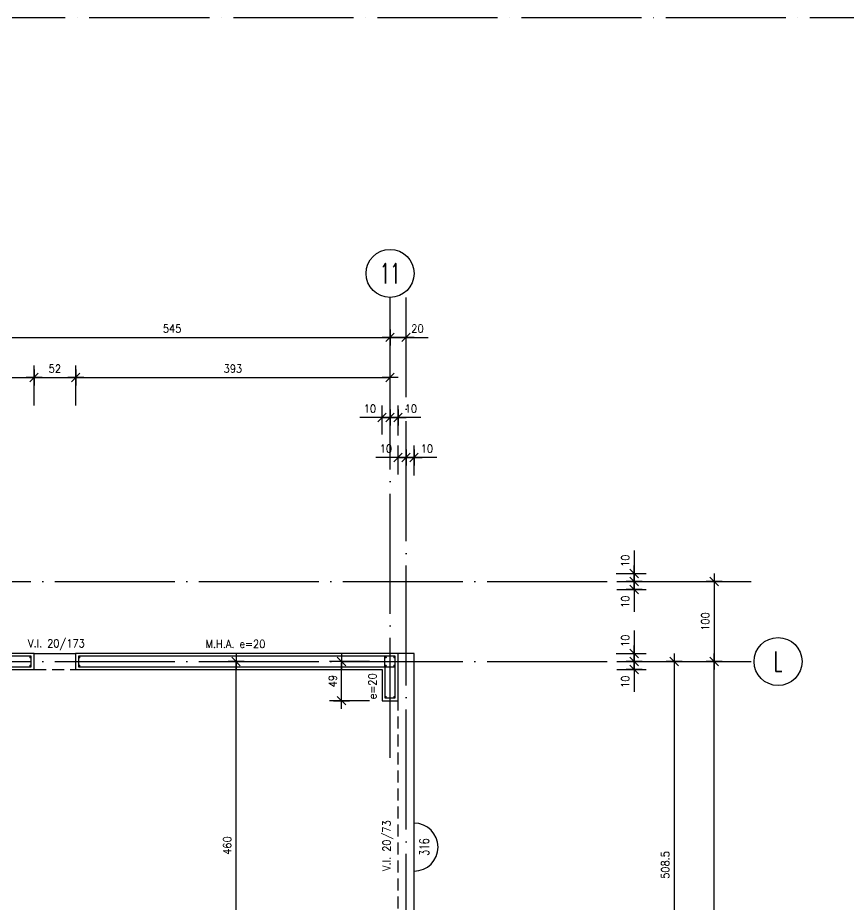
# Model space of a CAD drawing. Extents: x 2734 to 11344, y 4059 to 11529.
# Drawn here: x 6722 to 7760, y 6115 to 7223 of the extents above; entities that cross this region are included whole.
import ezdxf
from ezdxf.enums import TextEntityAlignment as Align

# ---------------------------------------------------------------- set-up
doc = ezdxf.new("R2010")
doc.units = 0
doc.header["$LTSCALE"] = 60
doc.header["$PDMODE"] = 1
doc.linetypes.add('EJES', pattern=[3, 2.5, -0.25, 0, -0.25])
doc.linetypes.add('HIDDEN', pattern=[0.375, 0.25, -0.125])
doc.layers.get('0').update_dxf_attribs({"linetype": 'CONTINUOUS'})
doc.layers.get('DEFPOINTS').update_dxf_attribs({"linetype": 'CONTINUOUS'})
for name, color, linetype in [('COTAS', 3, 'CONTINUOUS'), ('EJES', 1, 'EJES'), ('MALLA', 1, 'CONTINUOUS'), ('MUROS', 4, 'CONTINUOUS'), ('TEXTOS', 2, 'CONTINUOUS'), ('TITULO', 6, 'CONTINUOUS'), ('VIGAS', 2, 'CONTINUOUS')]:
    doc.layers.add(name, color=color, linetype=linetype)
doc.layers.add('CROP', color=8, linetype='EJES', plot=False)
doc.styles.add('COTAS', font='romans.shx', dxfattribs={"width": 0.9})
doc.styles.add('ROMANS', font='romans.shx', dxfattribs={"width": 0.9, "height": 10})
doc.dimstyles.new('50', dxfattribs={"dimtxt": 10, "dimasz": 1, "dimexe": 15, "dimexo": 0, "dimgap": 6, "dimtad": 1, "dimdec": 8, "dimdsep": 46, "dimtxsty": 'COTAS', "dimblk": '$COTA$', "dimcen": 0.09, "dimdle": 10, "dimclrd": 256, "dimclre": 256, "dimclrt": 2, "dimadec": 0, "dimazin": 0, "dimtfac": 1, "dimtdec": 8, "dimtmove": 0, "dimatfit": 2, "dimfxl": 35, "dimfxlon": 1, "dimtolj": 1, "dimarcsym": 0})

# ---------------------------------------------------------------- blocks, each defined once
blk = doc.blocks.new('*U7')
at = {"layer": 'CROP'}
blk.add_lwpolyline([(-1974.1, -166.6), (3297, -166.6), (3297, 2997.6), (-1974.1, 2997.6)], close=True, dxfattribs=at)
at = {"color": 2, "style": 'COTAS', "width": 0.9}
blk.add_attdef('ESCALA', (29.5, -27), '', height=12, dxfattribs=at)
at = {"layer": 'TITULO', "color": 7, "style": 'COTAS', "width": 0.9}
blk.add_attdef('TITULO', (25, 20), '', height=35, dxfattribs=at)
at = {"layer": 'TITULO', "color": 2, "style": 'COTAS', "width": 0.9}
blk.add_attdef('NV_LOSAS', text='', height=15, dxfattribs=at).set_placement((434.5, -56), align=Align.RIGHT)
blk.add_attdef('NIVEL', text='', height=15, dxfattribs=at).set_placement((522.8, -50), align=Align.MIDDLE)
blk.add_attdef('SIC', (602, -56), '', height=15, dxfattribs=at)
blk = doc.blocks.new('$EJE$')
at = {"color": 6}
blk.add_circle((0, 0), 30, dxfattribs=at)
at = {"color": 6, "style": 'COTAS', "width": 0.6}
blk.add_attdef('EJE', text='', height=25, dxfattribs=at).set_placement((0, 0), align=Align.MIDDLE)
blk = doc.blocks.new('$COTA$')
at = {"layer": 'COTAS'}
for p, q in [((10, 0), (-10, 0)), ((5.3, 5.3), (-5.3, -5.3)), ((0, -10), (0, 10))]:
    blk.add_line(p, q, dxfattribs=at)
blk = doc.blocks.new('*D17')
at = {"layer": 'COTAS', "lineweight": -2, "transparency": 16777216}
for p, q in [((7592.5, 6418.7), (7607.5, 6418.7)), ((7592.5, 5598.7), (7592.5, 6417.7)), ((7592.5, 5597.7), (7577.5, 5597.7))]:
    blk.add_line(p, q, dxfattribs=at)
at = {"layer": 'DEFPOINTS', "color": 0, "transparency": 16777216}
for p in [(7592.5, 6418.7), (7592.5, 6418.7), (7592.5, 5597.7)]:
    blk.add_point(p, dxfattribs=at)
at = {"layer": 'COTAS', "lineweight": -2, "transparency": 16777216}
for p, rotation in [((7592.5, 6418.7), 90), ((7592.5, 5597.7), 270)]:
    blk.add_blockref('$COTA$', p, dxfattribs=dict(at, rotation=rotation))
at = {"layer": 'COTAS', "color": 2, "transparency": 16777216, "insert": (7581.5, 6008.2), "char_height": 10, "attachment_point": 5, "rotation": 90, "style": 'COTAS'}
blk.add_mtext('\\A1;821', dxfattribs=at)
blk = doc.blocks.new('*D23')
at = {"layer": 'COTAS', "lineweight": -2, "transparency": 16777216}
for p, q in [((6642.5, 6823.7), (6642.5, 6838.7)), ((7187.5, 6823.7), (7187.5, 6838.7)), ((6643.5, 6823.7), (7186.5, 6823.7))]:
    blk.add_line(p, q, dxfattribs=at)
at = {"layer": 'DEFPOINTS', "color": 0, "transparency": 16777216}
for p in [(6642.5, 6823.7), (7187.5, 6823.7), (7187.5, 6823.7)]:
    blk.add_point(p, dxfattribs=at)
at = {"layer": 'COTAS', "lineweight": -2, "transparency": 16777216, "rotation": 180}
blk.add_blockref('$COTA$', (6642.5, 6823.7), dxfattribs=at)
at = {"layer": 'COTAS', "lineweight": -2, "transparency": 16777216}
blk.add_blockref('$COTA$', (7187.5, 6823.7), dxfattribs=at)
at = {"layer": 'COTAS', "color": 2, "transparency": 16777216, "insert": (6915, 6834.7), "char_height": 10, "attachment_point": 5, "style": 'COTAS'}
blk.add_mtext('\\A1;545', dxfattribs=at)
blk = doc.blocks.new('*D26')
at = {"layer": 'COTAS', "lineweight": -2, "transparency": 16777216}
for p, q in [((7187.5, 6788.7), (7187.5, 6838.7)), ((7207.5, 6788.7), (7207.5, 6838.7)), ((7188.5, 6823.7), (7206.5, 6823.7)), ((7207.5, 6823.7), (7235, 6823.7))]:
    blk.add_line(p, q, dxfattribs=at)
at = {"layer": 'DEFPOINTS', "color": 0, "transparency": 16777216}
for p in [(7207.5, 6823.7), (7187.5, 6753.1), (7207.5, 6753.1)]:
    blk.add_point(p, dxfattribs=at)
at = {"layer": 'COTAS', "lineweight": -2, "transparency": 16777216, "rotation": 180}
blk.add_blockref('$COTA$', (7187.5, 6823.7), dxfattribs=at)
at = {"layer": 'COTAS', "lineweight": -2, "transparency": 16777216}
blk.add_blockref('$COTA$', (7207.5, 6823.7), dxfattribs=at)
at = {"layer": 'COTAS', "color": 2, "transparency": 16777216, "insert": (7221.7, 6834.7), "char_height": 10, "attachment_point": 5, "style": 'COTAS'}
blk.add_mtext('\\A1;20', dxfattribs=at)
blk = doc.blocks.new('*D28')
at = {"layer": 'COTAS', "lineweight": -2, "transparency": 16777216}
for p, q in [((7557.5, 6518.7), (7607.5, 6518.7)), ((7592.5, 6517.7), (7592.5, 6419.7)), ((7557.5, 6418.7), (7607.5, 6418.7))]:
    blk.add_line(p, q, dxfattribs=at)
at = {"layer": 'DEFPOINTS', "color": 0, "transparency": 16777216}
for p in [(7528.7, 6518.7), (7528.7, 6418.7), (7592.5, 6418.7)]:
    blk.add_point(p, dxfattribs=at)
at = {"layer": 'COTAS', "lineweight": -2, "transparency": 16777216}
for p, rotation in [((7592.5, 6518.7), 90), ((7592.5, 6418.7), 270)]:
    blk.add_blockref('$COTA$', p, dxfattribs=dict(at, rotation=rotation))
at = {"layer": 'COTAS', "color": 2, "transparency": 16777216, "insert": (7581.5, 6468.7), "char_height": 10, "attachment_point": 5, "rotation": 90, "style": 'COTAS'}
blk.add_mtext('\\A1;100', dxfattribs=at)
blk = doc.blocks.new('*D68')
at = {"layer": 'COTAS', "lineweight": -2, "transparency": 16777216}
for p, q in [((6642.5, 6738.7), (6642.5, 6788.7)), ((6742.5, 6738.7), (6742.5, 6788.7)), ((6643.5, 6773.7), (6741.5, 6773.7))]:
    blk.add_line(p, q, dxfattribs=at)
at = {"layer": 'DEFPOINTS', "color": 0, "transparency": 16777216}
for p in [(6742.5, 6773.7), (6642.5, 6428.7), (6742.5, 6428.7)]:
    blk.add_point(p, dxfattribs=at)
at = {"layer": 'COTAS', "lineweight": -2, "transparency": 16777216, "rotation": 180}
blk.add_blockref('$COTA$', (6642.5, 6773.7), dxfattribs=at)
at = {"layer": 'COTAS', "lineweight": -2, "transparency": 16777216}
blk.add_blockref('$COTA$', (6742.5, 6773.7), dxfattribs=at)
at = {"layer": 'COTAS', "color": 2, "transparency": 16777216, "insert": (6692.5, 6784.7), "char_height": 10, "attachment_point": 5, "style": 'COTAS'}
blk.add_mtext('\\A1;100', dxfattribs=at)
blk = doc.blocks.new('*D69')
at = {"layer": 'COTAS', "lineweight": -2, "transparency": 16777216}
for p, q in [((6742.5, 6738.7), (6742.5, 6788.7)), ((6794.5, 6738.7), (6794.5, 6788.7)), ((6743.5, 6773.7), (6793.5, 6773.7))]:
    blk.add_line(p, q, dxfattribs=at)
at = {"layer": 'DEFPOINTS', "color": 0, "transparency": 16777216}
for p in [(6794.5, 6773.7), (6742.5, 6428.7), (6794.5, 6428.7)]:
    blk.add_point(p, dxfattribs=at)
at = {"layer": 'COTAS', "lineweight": -2, "transparency": 16777216, "rotation": 180}
blk.add_blockref('$COTA$', (6742.5, 6773.7), dxfattribs=at)
at = {"layer": 'COTAS', "lineweight": -2, "transparency": 16777216}
blk.add_blockref('$COTA$', (6794.5, 6773.7), dxfattribs=at)
at = {"layer": 'COTAS', "color": 2, "transparency": 16777216, "insert": (6768.5, 6784.7), "char_height": 10, "attachment_point": 5, "style": 'COTAS'}
blk.add_mtext('\\A1;52', dxfattribs=at)
blk = doc.blocks.new('*D70')
at = {"layer": 'COTAS', "lineweight": -2, "transparency": 16777216}
for p, q in [((6794.5, 6738.7), (6794.5, 6788.7)), ((7187.5, 6738.7), (7187.5, 6788.7)), ((6795.5, 6773.7), (7186.5, 6773.7))]:
    blk.add_line(p, q, dxfattribs=at)
at = {"layer": 'DEFPOINTS', "color": 0, "transparency": 16777216}
for p in [(7187.5, 6773.7), (6794.5, 6428.7), (7187.5, 6428.7)]:
    blk.add_point(p, dxfattribs=at)
at = {"layer": 'COTAS', "lineweight": -2, "transparency": 16777216, "rotation": 180}
blk.add_blockref('$COTA$', (6794.5, 6773.7), dxfattribs=at)
at = {"layer": 'COTAS', "lineweight": -2, "transparency": 16777216}
blk.add_blockref('$COTA$', (7187.5, 6773.7), dxfattribs=at)
at = {"layer": 'COTAS', "color": 2, "transparency": 16777216, "insert": (6991, 6784.7), "char_height": 10, "attachment_point": 5, "style": 'COTAS'}
blk.add_mtext('\\A1;393', dxfattribs=at)
blk = doc.blocks.new('*D78')
at = {"layer": 'COTAS', "lineweight": -2, "transparency": 16777216}
for p, q in [((7161.8, 6418.7), (7111.8, 6418.7)), ((7126.8, 6370.7), (7126.8, 6417.7)), ((7161.8, 6369.7), (7111.8, 6369.7))]:
    blk.add_line(p, q, dxfattribs=at)
at = {"layer": 'DEFPOINTS', "color": 0, "transparency": 16777216}
for p in [(7126.8, 6418.7), (7187.5, 6418.7), (7187.5, 6369.7)]:
    blk.add_point(p, dxfattribs=at)
at = {"layer": 'COTAS', "lineweight": -2, "transparency": 16777216}
for p, rotation in [((7126.8, 6418.7), 90), ((7126.8, 6369.7), 270)]:
    blk.add_blockref('$COTA$', p, dxfattribs=dict(at, rotation=rotation))
at = {"layer": 'COTAS', "color": 2, "transparency": 16777216, "insert": (7115.8, 6394.2), "char_height": 10, "attachment_point": 5, "rotation": 90, "style": 'COTAS'}
blk.add_mtext('\\A1;49', dxfattribs=at)
blk = doc.blocks.new('*D79')
at = {"layer": 'COTAS', "lineweight": -2, "transparency": 16777216}
for p, q in [((7507.5, 6418.7), (7557.5, 6418.7)), ((7542.5, 6417.7), (7542.5, 5911.2)), ((7507.5, 5910.2), (7557.5, 5910.2))]:
    blk.add_line(p, q, dxfattribs=at)
at = {"layer": 'DEFPOINTS', "color": 0, "transparency": 16777216}
for p in [(7347.5, 6418.7), (7347.5, 5910.2), (7542.5, 5910.2)]:
    blk.add_point(p, dxfattribs=at)
at = {"layer": 'COTAS', "lineweight": -2, "transparency": 16777216}
for p, rotation in [((7542.5, 6418.7), 90), ((7542.5, 5910.2), 270)]:
    blk.add_blockref('$COTA$', p, dxfattribs=dict(at, rotation=rotation))
at = {"layer": 'COTAS', "color": 2, "transparency": 16777216, "insert": (7531.5, 6164.5), "char_height": 10, "attachment_point": 5, "rotation": 90, "style": 'COTAS'}
blk.add_mtext('\\A1;508.5', dxfattribs=at)
blk = doc.blocks.new('*D87')
at = {"layer": 'COTAS', "lineweight": -2, "transparency": 16777216}
for p, q in [((7177.5, 6702.3), (7177.5, 6738.7)), ((7187.5, 6702.3), (7187.5, 6738.7)), ((7176.5, 6723.7), (7149.6, 6723.7)), ((7187.5, 6723.7), (7177.5, 6723.7)), ((7188.5, 6723.7), (7189.5, 6723.7))]:
    blk.add_line(p, q, dxfattribs=at)
at = {"layer": 'DEFPOINTS', "color": 0, "transparency": 16777216}
for p in [(7187.5, 6723.7), (7177.5, 6702.3), (7187.5, 6702.3)]:
    blk.add_point(p, dxfattribs=at)
at = {"layer": 'COTAS', "lineweight": -2, "transparency": 16777216}
blk.add_blockref('$COTA$', (7177.5, 6723.7), dxfattribs=at)
at = {"layer": 'COTAS', "lineweight": -2, "transparency": 16777216, "rotation": 180}
blk.add_blockref('$COTA$', (7187.5, 6723.7), dxfattribs=at)
at = {"layer": 'COTAS', "color": 2, "transparency": 16777216, "insert": (7162.2, 6734.7), "char_height": 10, "attachment_point": 5, "style": 'COTAS'}
blk.add_mtext('\\A1;10', dxfattribs=at)
blk = doc.blocks.new('*D88')
at = {"layer": 'COTAS', "lineweight": -2, "transparency": 16777216}
for p, q in [((7187.5, 6702.3), (7187.5, 6738.7)), ((7197.5, 6701.2), (7197.5, 6738.7)), ((7186.5, 6723.7), (7185.5, 6723.7)), ((7187.5, 6723.7), (7197.5, 6723.7)), ((7187.5, 6723.7), (7197.5, 6723.7)), ((7226, 6723.7), (7197.5, 6723.7)), ((7198.5, 6723.7), (7199.5, 6723.7))]:
    blk.add_line(p, q, dxfattribs=at)
at = {"layer": 'DEFPOINTS', "color": 0, "transparency": 16777216}
for p in [(7197.5, 6723.7), (7187.5, 6702.3), (7197.5, 6701.2)]:
    blk.add_point(p, dxfattribs=at)
at = {"layer": 'COTAS', "lineweight": -2, "transparency": 16777216}
blk.add_blockref('$COTA$', (7187.5, 6723.7), dxfattribs=at)
at = {"layer": 'COTAS', "lineweight": -2, "transparency": 16777216, "rotation": 180}
blk.add_blockref('$COTA$', (7197.5, 6723.7), dxfattribs=at)
at = {"layer": 'COTAS', "color": 2, "transparency": 16777216, "insert": (7213.4, 6734.7), "char_height": 10, "attachment_point": 5, "style": 'COTAS'}
blk.add_mtext('\\A1;10', dxfattribs=at)
blk = doc.blocks.new('*D89')
at = {"layer": 'COTAS', "lineweight": -2, "transparency": 16777216}
for p, q in [((7197.5, 6652.3), (7197.5, 6688.7)), ((7207.5, 6652.3), (7207.5, 6688.7)), ((7196.5, 6673.7), (7169.6, 6673.7)), ((7207.5, 6673.7), (7197.5, 6673.7)), ((7208.5, 6673.7), (7209.5, 6673.7))]:
    blk.add_line(p, q, dxfattribs=at)
at = {"layer": 'DEFPOINTS', "color": 0, "transparency": 16777216}
for p in [(7207.5, 6673.7), (7197.5, 6652.3), (7207.5, 6652.3)]:
    blk.add_point(p, dxfattribs=at)
at = {"layer": 'COTAS', "lineweight": -2, "transparency": 16777216}
blk.add_blockref('$COTA$', (7197.5, 6673.7), dxfattribs=at)
at = {"layer": 'COTAS', "lineweight": -2, "transparency": 16777216, "rotation": 180}
blk.add_blockref('$COTA$', (7207.5, 6673.7), dxfattribs=at)
at = {"layer": 'COTAS', "color": 2, "transparency": 16777216, "insert": (7182.2, 6684.7), "char_height": 10, "attachment_point": 5, "style": 'COTAS'}
blk.add_mtext('\\A1;10', dxfattribs=at)
blk = doc.blocks.new('*D90')
at = {"layer": 'COTAS', "lineweight": -2, "transparency": 16777216}
for p, q in [((7207.5, 6652.3), (7207.5, 6688.7)), ((7217.5, 6651.2), (7217.5, 6688.7)), ((7206.5, 6673.7), (7205.5, 6673.7)), ((7207.5, 6673.7), (7217.5, 6673.7)), ((7207.5, 6673.7), (7217.5, 6673.7)), ((7246, 6673.7), (7217.5, 6673.7)), ((7218.5, 6673.7), (7219.5, 6673.7))]:
    blk.add_line(p, q, dxfattribs=at)
at = {"layer": 'DEFPOINTS', "color": 0, "transparency": 16777216}
for p in [(7217.5, 6673.7), (7207.5, 6652.3), (7217.5, 6651.2)]:
    blk.add_point(p, dxfattribs=at)
at = {"layer": 'COTAS', "lineweight": -2, "transparency": 16777216}
blk.add_blockref('$COTA$', (7207.5, 6673.7), dxfattribs=at)
at = {"layer": 'COTAS', "lineweight": -2, "transparency": 16777216, "rotation": 180}
blk.add_blockref('$COTA$', (7217.5, 6673.7), dxfattribs=at)
at = {"layer": 'COTAS', "color": 2, "transparency": 16777216, "insert": (7233.4, 6684.7), "char_height": 10, "attachment_point": 5, "style": 'COTAS'}
blk.add_mtext('\\A1;10', dxfattribs=at)
blk = doc.blocks.new('*D128')
at = {"layer": 'COTAS', "lineweight": -2, "transparency": 16777216}
for p, q in [((7471, 6418.7), (7507.5, 6418.7)), ((7492.5, 6419.7), (7492.5, 6420.7)), ((7492.5, 6418.7), (7492.5, 6408.7)), ((7471, 6408.7), (7507.5, 6408.7)), ((7492.5, 6407.7), (7492.5, 6380.8))]:
    blk.add_line(p, q, dxfattribs=at)
at = {"layer": 'DEFPOINTS', "color": 0, "transparency": 16777216}
for p in [(7471, 6418.7), (7492.5, 6418.7), (7471, 6408.7)]:
    blk.add_point(p, dxfattribs=at)
at = {"layer": 'COTAS', "lineweight": -2, "transparency": 16777216}
for p, rotation in [((7492.5, 6418.7), 270), ((7492.5, 6408.7), 90)]:
    blk.add_blockref('$COTA$', p, dxfattribs=dict(at, rotation=rotation))
at = {"layer": 'COTAS', "color": 2, "transparency": 16777216, "insert": (7481.5, 6393.4), "char_height": 10, "attachment_point": 5, "rotation": 90, "style": 'COTAS'}
blk.add_mtext('\\A1;10', dxfattribs=at)
blk = doc.blocks.new('*D129')
at = {"layer": 'COTAS', "lineweight": -2, "transparency": 16777216}
for p, q in [((7492.5, 6457.3), (7492.5, 6428.7)), ((7469.9, 6428.7), (7507.5, 6428.7)), ((7492.5, 6429.7), (7492.5, 6430.7)), ((7492.5, 6418.7), (7492.5, 6428.7)), ((7492.5, 6418.7), (7492.5, 6428.7)), ((7471, 6418.7), (7507.5, 6418.7)), ((7492.5, 6417.7), (7492.5, 6416.7))]:
    blk.add_line(p, q, dxfattribs=at)
at = {"layer": 'DEFPOINTS', "color": 0, "transparency": 16777216}
for p in [(7469.9, 6428.7), (7492.5, 6428.7), (7471, 6418.7)]:
    blk.add_point(p, dxfattribs=at)
at = {"layer": 'COTAS', "lineweight": -2, "transparency": 16777216}
for p, rotation in [((7492.5, 6428.7), 270), ((7492.5, 6418.7), 90)]:
    blk.add_blockref('$COTA$', p, dxfattribs=dict(at, rotation=rotation))
at = {"layer": 'COTAS', "color": 2, "transparency": 16777216, "insert": (7481.5, 6444.6), "char_height": 10, "attachment_point": 5, "rotation": 90, "style": 'COTAS'}
blk.add_mtext('\\A1;10', dxfattribs=at)
blk = doc.blocks.new('*D186')
at = {"layer": 'COTAS', "lineweight": -2, "transparency": 16777216}
for p, q in [((6995, 6418.7), (7010, 6418.7)), ((6995, 5959.7), (6995, 6417.7)), ((6995, 5958.7), (6980, 5958.7))]:
    blk.add_line(p, q, dxfattribs=at)
at = {"layer": 'DEFPOINTS', "color": 0, "transparency": 16777216}
for p in [(6995, 6418.7), (6995, 6418.7), (6995, 5958.7)]:
    blk.add_point(p, dxfattribs=at)
at = {"layer": 'COTAS', "lineweight": -2, "transparency": 16777216}
for p, rotation in [((6995, 6418.7), 90), ((6995, 5958.7), 270)]:
    blk.add_blockref('$COTA$', p, dxfattribs=dict(at, rotation=rotation))
at = {"layer": 'COTAS', "color": 2, "transparency": 16777216, "insert": (6984, 6188.7), "char_height": 10, "attachment_point": 5, "rotation": 90, "style": 'COTAS'}
blk.add_mtext('\\A1;460', dxfattribs=at)
blk = doc.blocks.new('*D212')
at = {"layer": 'COTAS', "lineweight": -2, "transparency": 16777216}
for p, q in [((7471, 6518.7), (7507.5, 6518.7)), ((7492.5, 6519.7), (7492.5, 6520.7)), ((7492.5, 6518.7), (7492.5, 6508.7)), ((7471, 6508.7), (7507.5, 6508.7)), ((7492.5, 6507.7), (7492.5, 6480.8))]:
    blk.add_line(p, q, dxfattribs=at)
at = {"layer": 'DEFPOINTS', "color": 0, "transparency": 16777216}
for p in [(7471, 6518.7), (7492.5, 6518.7), (7471, 6508.7)]:
    blk.add_point(p, dxfattribs=at)
at = {"layer": 'COTAS', "lineweight": -2, "transparency": 16777216}
for p, rotation in [((7492.5, 6518.7), 270), ((7492.5, 6508.7), 90)]:
    blk.add_blockref('$COTA$', p, dxfattribs=dict(at, rotation=rotation))
at = {"layer": 'COTAS', "color": 2, "transparency": 16777216, "insert": (7481.5, 6493.4), "char_height": 10, "attachment_point": 5, "rotation": 90, "style": 'COTAS'}
blk.add_mtext('\\A1;10', dxfattribs=at)
blk = doc.blocks.new('*D213')
at = {"layer": 'COTAS', "lineweight": -2, "transparency": 16777216}
for p, q in [((7492.5, 6557.3), (7492.5, 6528.7)), ((7469.9, 6528.7), (7507.5, 6528.7)), ((7492.5, 6529.7), (7492.5, 6530.7)), ((7492.5, 6518.7), (7492.5, 6528.7)), ((7492.5, 6518.7), (7492.5, 6528.7)), ((7471, 6518.7), (7507.5, 6518.7)), ((7492.5, 6517.7), (7492.5, 6516.7))]:
    blk.add_line(p, q, dxfattribs=at)
at = {"layer": 'DEFPOINTS', "color": 0, "transparency": 16777216}
for p in [(7469.9, 6528.7), (7492.5, 6528.7), (7471, 6518.7)]:
    blk.add_point(p, dxfattribs=at)
at = {"layer": 'COTAS', "lineweight": -2, "transparency": 16777216}
for p, rotation in [((7492.5, 6528.7), 270), ((7492.5, 6518.7), 90)]:
    blk.add_blockref('$COTA$', p, dxfattribs=dict(at, rotation=rotation))
at = {"layer": 'COTAS', "color": 2, "transparency": 16777216, "insert": (7481.5, 6544.6), "char_height": 10, "attachment_point": 5, "rotation": 90, "style": 'COTAS'}
blk.add_mtext('\\A1;10', dxfattribs=at)
blk = doc.blocks.new('$VIGA$')
at = {"color": 2}
blk.add_arc((0, 0), 30, 180, 0, dxfattribs=at)
at = {"color": 3, "style": 'COTAS', "width": 0.7}
blk.add_attdef('NUMERO', text='', height=12, rotation=360, dxfattribs=at).set_placement((0.1, -12.8), align=Align.MIDDLE)

msp = doc.modelspace()

# ---------------------------------------------------------------- linework, layer by layer
at = {"layer": 'EJES'}
for points in [[(7187.45585631, 6298.35509055), (7187.45585631, 6873.70691493)], [(7207.45585631, 4407.70691493), (7207.45585631, 6873.70691493)], [(3346.45585631, 6518.70691493), (7642.45585631, 6518.70691493)], [(3346.45585631, 6418.70691493), (7642.45585631, 6418.70691493)]]:
    msp.add_lwpolyline(points, dxfattribs=at)
at = {"layer": 'MALLA'}
for q in [(7180.95585631, 6425.20691493), (7193.95585631, 6412.20691493)]:
    msp.add_line((7180.95585631, 6412.20691493), q, dxfattribs=at)
for points in [[(6648.95585631, 6412.20691493), (6738.95585631, 6412.20691493), (6738.95585631, 6425.20691493), (6630.95585631, 6425.20691493), (6630.95585631, 5911.20691493), (6648.95585631, 5911.20691493), (6648.95585631, 5954.70691493), (6794.95585631, 5954.70691493), (6794.95585631, 5962.70691493), (6648.95585631, 5962.70691493)], [(6797.95585631, 6412.20691493), (7180.95585631, 6412.20691493), (7180.95585631, 6373.20691493), (7193.95585631, 6373.20691493), (7193.95585631, 6425.20691493), (6797.95585631, 6425.20691493)]]:
    msp.add_lwpolyline(points, close=True, dxfattribs=at)
at = {"layer": 'MALLA', "const_width": 1.25}
for points in [[(6737.08085631, 6423.95691493, -1), (6738.33085631, 6423.95691493, -1)], [(6798.58085631, 6423.95691493, -1), (6799.83085631, 6423.95691493, -1)], [(7181.58085631, 6423.95691493, -1), (7182.83085631, 6423.95691493, -1)], [(7192.08085631, 6423.95691493, -1), (7193.33085631, 6423.95691493, -1)], [(6737.08085631, 6413.45691493, -1), (6738.33085631, 6413.45691493, -1)], [(6798.58085631, 6413.45691493, -1), (6799.83085631, 6413.45691493, -1)], [(7181.58085631, 6413.45691493, -1), (7182.83085631, 6413.45691493, -1)], [(7192.08085631, 6413.45691493, -1), (7193.33085631, 6413.45691493, -1)], [(7181.58085631, 6374.45691493, -1), (7182.83085631, 6374.45691493, -1)], [(7192.08085631, 6374.45691493, -1), (7193.33085631, 6374.45691493, -1)]]:
    msp.add_lwpolyline(points, format="xyb", close=True, dxfattribs=at)
at = {"layer": 'MUROS'}
for points in [[(6652.45585631, 6408.70691493), (6742.45585631, 6408.70691493), (6742.45585631, 6428.70691493), (6627.45585631, 6428.70691493), (6627.45585631, 5907.70691493), (6652.45585631, 5907.70691493), (6652.45585631, 5951.20691493), (6798.45585631, 5951.20691493), (6798.45585631, 5966.20691493), (6652.45585631, 5966.20691493)], [(6794.45585631, 6408.70691493), (7177.45585631, 6408.70691493), (7177.45585631, 6369.70691493), (7197.45585631, 6369.70691493), (7197.45585631, 6428.70691493), (6794.45585631, 6428.70691493)]]:
    msp.add_lwpolyline(points, close=True, dxfattribs=at)
at = {"layer": 'VIGAS'}
for p, q in [((6742.45585631, 6428.70691493), (6794.45585631, 6428.70691493)), ((7217.45585631, 6428.70691493), (7197.45585631, 6428.70691493)), ((7217.45585631, 4852.70691493), (7217.45585631, 6428.70691493))]:
    msp.add_line(p, q, dxfattribs=at)
at = {"layer": 'VIGAS', "linetype": 'HIDDEN'}
for p, q in [((6742.45585631, 6408.70691493), (6794.45585631, 6408.70691493)), ((7197.45585631, 4872.70691493), (7197.45585631, 6408.70691493))]:
    msp.add_line(p, q, dxfattribs=at)

# ---------------------------------------------------------------- block references
msp.add_blockref('*U7', (4745.17327493, 4225.60696946))
for p, values in [((7187.45585631, 6903.70691493), {'EJE': '11'}), ((7672.45585631, 6418.70691493), {'EJE': 'L'})]:
    msp.add_blockref('$EJE$', p).add_auto_attribs(values)
at = {"rotation": 90}
msp.add_blockref('$VIGA$', (7217.45585631, 6186.78430063), dxfattribs=at).add_auto_attribs({'NUMERO': '316'})

# ---------------------------------------------------------------- texts
at = {"layer": 'TEXTOS', "style": 'ROMANS', "width": 0.9}
for s, p in [('V.I. 20/173', (6770.42128506, 6440.70691493)), ('M.H.A. e=20', (6994.20585631, 6440.70691493))]:
    msp.add_text(s, height=10, dxfattribs=at).set_placement(p, align=Align.MIDDLE)
for s, p in [('e=20', (7165.45585631, 6387.75625429)), ('V.I. 20/73', (7183.93267001, 6188.61950233))]:
    msp.add_text(s, height=10, rotation=90, dxfattribs=at).set_placement(p, align=Align.MIDDLE)

# ---------------------------------------------------------------- dimensions: what is measured, and where the dimension line sits
at = {"layer": 'COTAS'}
for base, p1, p2, picture, middle in [((7187.4558563143, 6823.7069149326), (6642.4558563143, 6823.7069149326), (7187.4558563143, 6823.7069149326), '*D23', (6914.9558563143, 6834.7069149326)), ((7207.4558563143, 6823.7069149326), (7187.4558563143, 6753.1281111851), (7207.4558563143, 6753.1281111851), '*D26', (7221.7415706001, 6834.7069149326)), ((6742.4558563143, 6773.7069149326), (6642.4558563143, 6428.7069149326), (6742.4558563143, 6428.7069149326), '*D68', (6692.4558563143, 6784.7069149326))]:
    dim = msp.add_linear_dim(base=base, p1=p1, p2=p2, dimstyle='50', dxfattribs=at)
    dim.commit()
    dim.dimension.update_dxf_attribs({"geometry": picture, "text_midpoint": middle})
for base, p1, p2, picture, middle in [((6794.4558563143, 6773.7069149326), (6742.4558563143, 6428.7069149326), (6794.4558563143, 6428.7069149326), '*D69', (6768.4558563143, 6784.7069149326)), ((7187.4558563143, 6773.7069149326), (6794.4558563143, 6428.7069149326), (7187.4558563143, 6428.7069149326), '*D70', (6990.9558563143, 6784.7069149326))]:
    dim = msp.add_linear_dim(base=base, p1=p1, p2=p2, dimstyle='50', override={"dimtmove": 1}, dxfattribs=at)
    dim.commit()
    dim.dimension.update_dxf_attribs({"geometry": picture, "text_midpoint": middle})
for base, p1, p2, picture, middle in [((7187.4558563143, 6723.7069149326), (7177.4558563143, 6702.2504163909), (7187.4558563143, 6702.2504163909), '*D87', (7162.1931168787, 6723.7069149326)), ((7207.4558563143, 6673.7069149326), (7197.4558563143, 6652.2504163909), (7207.4558563143, 6652.2504163909), '*D89', (7182.1931168787, 6673.7069149326))]:
    dim = msp.add_linear_dim(base=base, p1=p1, p2=p2, dimstyle='50', dxfattribs=at)
    dim.commit()
    dim.dimension.update_dxf_attribs({"geometry": picture, "text_midpoint": middle, "dimtype": 160})
for base, p1, p2, picture, middle in [((7197.4558563143, 6723.7069149326), (7187.4558563143, 6702.2504163909), (7197.4558563143, 6701.1641863348), '*D88', (7213.3588125399, 6723.7069149326)), ((7217.4558563143, 6673.7069149326), (7207.4558563143, 6652.2504163909), (7217.4558563143, 6651.1641863348), '*D90', (7233.3588125399, 6673.7069149326))]:
    dim = msp.add_linear_dim(base=base, p1=p1, p2=p2, dimstyle='50', override={"dimtmove": 1}, dxfattribs=at)
    dim.commit()
    dim.dimension.update_dxf_attribs({"geometry": picture, "text_midpoint": middle, "dimtype": 160})
for base, p1, p2, picture, middle in [((7492.4558563143, 6528.7069149326), (7470.9993577727, 6518.7069149326), (7469.9131277166, 6528.7069149326), '*D213', (7492.4558563143, 6544.6098711581)), ((7492.4558563143, 6428.7069149326), (7470.9993577727, 6418.7069149326), (7469.9131277166, 6428.7069149326), '*D129', (7492.4558563143, 6444.6098711581))]:
    dim = msp.add_linear_dim(base=base, p1=p1, p2=p2, angle=90, dimstyle='50', override={"dimtmove": 1}, dxfattribs=at)
    dim.commit()
    dim.dimension.update_dxf_attribs({"geometry": picture, "text_midpoint": middle, "dimtype": 160})
for base, p1, p2, picture, middle in [((7492.4558563143, 6518.7069149326), (7470.9993577727, 6508.7069149326), (7470.9993577727, 6518.7069149326), '*D212', (7492.4558563143, 6493.4441754969)), ((7492.4558563143, 6418.7069149326), (7470.9993577727, 6408.7069149326), (7470.9993577727, 6418.7069149326), '*D128', (7492.4558563143, 6393.4441754969))]:
    dim = msp.add_linear_dim(base=base, p1=p1, p2=p2, angle=90, dimstyle='50', dxfattribs=at)
    dim.commit()
    dim.dimension.update_dxf_attribs({"geometry": picture, "text_midpoint": middle, "dimtype": 160})
for base, p1, p2, picture, middle in [((7592.4558563143, 6418.7069149326), (7528.6852654271, 6518.7069149326), (7528.6852654271, 6418.7069149326), '*D28', (7581.4558563143, 6468.7069149326)), ((6994.9558563143, 6418.7069149326), (6994.9558563143, 5958.7069149326), (6994.9558563143, 6418.7069149326), '*D186', (6983.9558563143, 6188.7069149326)), ((7126.7808131513, 6418.7069149326), (7187.4558563143, 6369.7069149326), (7187.4558563143, 6418.7069149326), '*D78', (7115.7808131513, 6394.2069149326)), ((7542.4558563143, 5910.2069149326), (7347.4558563143, 6418.7069149326), (7347.4558563143, 5910.2069149326), '*D79', (7531.4558563143, 6164.4569149326)), ((7592.4558563143, 6418.7069149326), (7592.4558563143, 5597.7069149326), (7592.4558563143, 6418.7069149326), '*D17', (7581.4558563143, 6008.2069149326))]:
    dim = msp.add_linear_dim(base=base, p1=p1, p2=p2, angle=90, dimstyle='50', dxfattribs=at)
    dim.commit()
    dim.dimension.update_dxf_attribs({"geometry": picture, "text_midpoint": middle})

doc.saveas('drawing.dxf')
